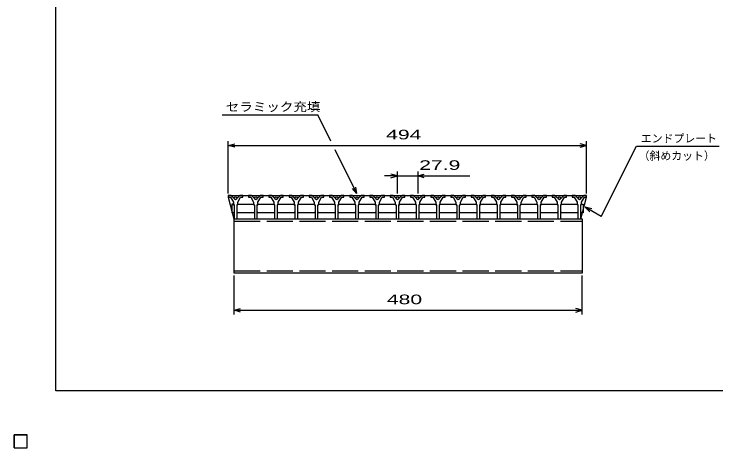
# Model space of a CAD drawing. Units: millimetres, scale not verified, with parts at other scales. Extents: x -1092 to 1042, y -770 to 629.
# Drawn here: x -1092 to -124, y -770 to -172 of the extents above; entities that cross this region are included whole.
import ezdxf
from ezdxf.enums import TextEntityAlignment as Align

# ---------------------------------------------------------------- set-up
doc = ezdxf.new("R2010")
doc.units = ezdxf.units.MM
doc.header["$LTSCALE"] = 6
doc.linetypes.add('DASHED', pattern=[7.5, 6, -1.5])
for name, color, linetype, lineweight in [('CADPAC_LAYER_0000', 150, 'Continuous', 25), ('CADPAC_LAYER_0016', 3, 'Continuous', 25), ('CADPAC_LAYER_0022', 2, 'Continuous', 25), ('CADPAC_LAYER_0048', 3, 'Continuous', 25), ('CADPAC_LAYER_0054', 2, 'Continuous', 25)]:
    doc.layers.add(name, color=color, linetype=linetype, lineweight=lineweight)
doc.styles.add('ベクトル', font='')
doc.styles.get('ベクトル').set_extended_font_data('ベクトル')

msp = doc.modelspace()

# ---------------------------------------------------------------- linework, layer by layer
at = {"layer": 'CADPAC_LAYER_0000'}
for p, q in [((-1034.4, -690.9), (-1034.4, 629.1)), ((1041.6, -690.9), (-1034.4, -690.9))]:
    msp.add_line(p, q, dxfattribs=at)
at = {"layer": 'CADPAC_LAYER_0016'}
for p, q in [((-1092, -751.5), (-1074, -751.5)), ((-1092, -769.5), (-1092, -751.5)), ((-1092, -751.5), (-1074, -751.5)), ((-1092, -769.5), (-1092, -751.5)), ((-1092, -751.5), (-1074, -751.5)), ((-1092, -769.5), (-1092, -751.5)), ((-1092, -751.5), (-1074, -751.5)), ((-1092, -769.5), (-1092, -751.5)), ((-1092, -751.5), (-1074, -751.5)), ((-1092, -769.5), (-1092, -751.5)), ((-1074, -769.5), (-1074, -751.5)), ((-1074, -769.5), (-1074, -751.5)), ((-1074, -769.5), (-1074, -751.5)), ((-1074, -769.5), (-1074, -751.5)), ((-1074, -769.5), (-1074, -751.5)), ((-1092, -769.5), (-1074, -769.5)), ((-1092, -769.5), (-1074, -769.5)), ((-1092, -769.5), (-1074, -769.5)), ((-1092, -769.5), (-1074, -769.5)), ((-1092, -769.5), (-1074, -769.5))]:
    msp.add_line(p, q, dxfattribs=at)
at = {"layer": 'CADPAC_LAYER_0022'}
for p, q in [((-1074, -751.5), (-1092, -751.5)), ((-1092, -751.5), (-1092, -769.5)), ((-1074, -751.5), (-1092, -751.5)), ((-1092, -751.5), (-1092, -769.5)), ((-1074, -751.5), (-1092, -751.5)), ((-1092, -751.5), (-1092, -769.5)), ((-1074, -769.5), (-1074, -751.5)), ((-1074, -769.5), (-1074, -751.5)), ((-1074, -769.5), (-1074, -751.5)), ((-1092, -769.5), (-1074, -769.5)), ((-1092, -769.5), (-1074, -769.5)), ((-1092, -769.5), (-1074, -769.5))]:
    msp.add_line(p, q, dxfattribs=at)
at = {"layer": 'CADPAC_LAYER_0022', "color": 4}
for p, q in [((-1074, -751.5), (-1092, -751.5)), ((-1092, -751.5), (-1092, -769.5)), ((-1074, -751.5), (-1092, -751.5)), ((-1092, -751.5), (-1092, -769.5)), ((-1074, -751.5), (-1092, -751.5)), ((-1092, -751.5), (-1092, -769.5)), ((-1074, -769.5), (-1074, -751.5)), ((-1074, -769.5), (-1074, -751.5)), ((-1074, -769.5), (-1074, -751.5)), ((-1092, -769.5), (-1074, -769.5)), ((-1092, -769.5), (-1074, -769.5)), ((-1092, -769.5), (-1074, -769.5))]:
    msp.add_line(p, q, dxfattribs=at)
at = {"layer": 'CADPAC_LAYER_0048'}
for p, q in [((-796.6, -421.9), (-796.6, -423.9)), ((-792.6, -421.9), (-796.6, -421.9)), ((-796.6, -421.9), (-302.6, -421.9)), ((-796.6, -421.9), (-796.6, -423.9)), ((-796.6, -423.9), (-793.6, -423.9)), ((-796.6, -423.9), (-788.85, -453.9)), ((-793.6, -423.9), (-789.6, -430.9)), ((-786.6, -427.9), (-792.6, -421.9)), ((-780.6, -421.9), (-786.6, -427.9)), ((-783.6, -430.9), (-779.6, -423.9)), ((-776.6, -421.9), (-780.6, -421.9)), ((-779.6, -423.9), (-776.6, -423.9)), ((-776.6, -423.9), (-776.6, -421.9)), ((-768.7, -421.9), (-768.7, -423.9)), ((-764.7, -421.9), (-768.7, -421.9)), ((-768.7, -423.9), (-765.7, -423.9)), ((-765.7, -423.9), (-761.7, -430.9)), ((-758.7, -427.9), (-764.7, -421.9)), ((-752.7, -421.9), (-758.7, -427.9)), ((-755.7, -430.9), (-751.7, -423.9)), ((-748.7, -421.9), (-752.7, -421.9)), ((-751.7, -423.9), (-748.7, -423.9)), ((-748.7, -423.9), (-748.7, -421.9)), ((-740.8, -421.9), (-740.8, -423.9)), ((-736.8, -421.9), (-740.8, -421.9)), ((-740.8, -423.9), (-737.8, -423.9)), ((-737.8, -423.9), (-733.8, -430.9)), ((-730.8, -427.9), (-736.8, -421.9)), ((-724.8, -421.9), (-730.8, -427.9)), ((-727.8, -430.9), (-723.8, -423.9)), ((-720.8, -421.9), (-724.8, -421.9)), ((-723.8, -423.9), (-720.8, -423.9)), ((-720.8, -423.9), (-720.8, -421.9)), ((-712.9, -421.9), (-712.9, -423.9)), ((-708.9, -421.9), (-712.9, -421.9)), ((-712.9, -423.9), (-709.9, -423.9)), ((-709.9, -423.9), (-705.9, -430.9)), ((-702.9, -427.9), (-708.9, -421.9)), ((-696.9, -421.9), (-702.9, -427.9)), ((-699.9, -430.9), (-695.9, -423.9)), ((-692.9, -421.9), (-696.9, -421.9)), ((-695.9, -423.9), (-692.9, -423.9)), ((-692.9, -423.9), (-692.9, -421.9)), ((-685, -421.9), (-685, -423.9)), ((-681, -421.9), (-685, -421.9)), ((-685, -423.9), (-682, -423.9)), ((-682, -423.9), (-678, -430.9)), ((-675, -427.9), (-681, -421.9)), ((-669, -421.9), (-675, -427.9)), ((-672, -430.9), (-668, -423.9)), ((-665, -421.9), (-669, -421.9)), ((-668, -423.9), (-665, -423.9)), ((-665, -423.9), (-665, -421.9)), ((-657.1, -421.9), (-657.1, -423.9)), ((-653.1, -421.9), (-657.1, -421.9)), ((-657.1, -423.9), (-654.1, -423.9)), ((-654.1, -423.9), (-650.1, -430.9)), ((-647.1, -427.9), (-653.1, -421.9)), ((-641.1, -421.9), (-647.1, -427.9)), ((-644.1, -430.9), (-640.1, -423.9)), ((-637.1, -421.9), (-641.1, -421.9)), ((-640.1, -423.9), (-637.1, -423.9)), ((-637.1, -423.9), (-637.1, -421.9)), ((-629.2, -421.9), (-629.2, -423.9)), ((-625.2, -421.9), (-629.2, -421.9)), ((-629.2, -423.9), (-626.2, -423.9)), ((-626.2, -423.9), (-622.2, -430.9)), ((-619.2, -427.9), (-625.2, -421.9)), ((-613.2, -421.9), (-619.2, -427.9)), ((-616.2, -430.9), (-612.2, -423.9)), ((-609.2, -421.9), (-613.2, -421.9)), ((-612.2, -423.9), (-609.2, -423.9)), ((-609.2, -423.9), (-609.2, -421.9)), ((-601.3, -421.9), (-601.3, -423.9)), ((-597.3, -421.9), (-601.3, -421.9)), ((-601.3, -423.9), (-598.3, -423.9)), ((-598.3, -423.9), (-594.3, -430.9)), ((-591.3, -427.9), (-597.3, -421.9)), ((-585.3, -421.9), (-591.3, -427.9)), ((-588.3, -430.9), (-584.3, -423.9)), ((-581.3, -421.9), (-585.3, -421.9)), ((-584.3, -423.9), (-581.3, -423.9)), ((-581.3, -423.9), (-581.3, -421.9)), ((-573.4, -421.9), (-573.4, -423.9)), ((-569.4, -421.9), (-573.4, -421.9)), ((-573.4, -423.9), (-570.4, -423.9)), ((-570.4, -423.9), (-566.4, -430.9)), ((-563.4, -427.9), (-569.4, -421.9)), ((-557.4, -421.9), (-563.4, -427.9)), ((-560.4, -430.9), (-556.4, -423.9)), ((-553.4, -421.9), (-557.4, -421.9)), ((-556.4, -423.9), (-553.4, -423.9)), ((-553.4, -423.9), (-553.4, -421.9)), ((-545.5, -421.9), (-545.5, -423.9)), ((-541.5, -421.9), (-545.5, -421.9)), ((-545.5, -423.9), (-542.5, -423.9)), ((-542.5, -423.9), (-538.5, -430.9)), ((-535.5, -427.9), (-541.5, -421.9)), ((-529.5, -421.9), (-535.5, -427.9)), ((-532.5, -430.9), (-528.5, -423.9)), ((-525.5, -421.9), (-529.5, -421.9)), ((-528.5, -423.9), (-525.5, -423.9)), ((-525.5, -423.9), (-525.5, -421.9)), ((-517.6, -421.9), (-517.6, -423.9)), ((-513.6, -421.9), (-517.6, -421.9)), ((-517.6, -423.9), (-514.6, -423.9)), ((-514.6, -423.9), (-510.6, -430.9)), ((-507.6, -427.9), (-513.6, -421.9)), ((-501.6, -421.9), (-507.6, -427.9)), ((-504.6, -430.9), (-500.6, -423.9)), ((-497.6, -421.9), (-501.6, -421.9)), ((-500.6, -423.9), (-497.6, -423.9)), ((-497.6, -423.9), (-497.6, -421.9)), ((-489.7, -421.9), (-489.7, -423.9)), ((-485.7, -421.9), (-489.7, -421.9)), ((-489.7, -423.9), (-486.7, -423.9)), ((-486.7, -423.9), (-482.7, -430.9)), ((-479.7, -427.9), (-485.7, -421.9)), ((-473.7, -421.9), (-479.7, -427.9)), ((-476.7, -430.9), (-472.7, -423.9)), ((-469.7, -421.9), (-473.7, -421.9)), ((-472.7, -423.9), (-469.7, -423.9)), ((-469.7, -423.9), (-469.7, -421.9)), ((-461.8, -421.9), (-461.8, -423.9)), ((-457.8, -421.9), (-461.8, -421.9)), ((-461.8, -423.9), (-458.8, -423.9)), ((-458.8, -423.9), (-454.8, -430.9)), ((-451.8, -427.9), (-457.8, -421.9)), ((-445.8, -421.9), (-451.8, -427.9)), ((-448.8, -430.9), (-444.8, -423.9)), ((-441.8, -421.9), (-445.8, -421.9)), ((-444.8, -423.9), (-441.8, -423.9)), ((-441.8, -423.9), (-441.8, -421.9)), ((-433.9, -421.9), (-433.9, -423.9)), ((-429.9, -421.9), (-433.9, -421.9)), ((-433.9, -423.9), (-430.9, -423.9)), ((-430.9, -423.9), (-426.9, -430.9)), ((-423.9, -427.9), (-429.9, -421.9)), ((-417.9, -421.9), (-423.9, -427.9)), ((-420.9, -430.9), (-416.9, -423.9)), ((-413.9, -421.9), (-417.9, -421.9)), ((-416.9, -423.9), (-413.9, -423.9)), ((-413.9, -423.9), (-413.9, -421.9)), ((-406, -421.9), (-406, -423.9)), ((-402, -421.9), (-406, -421.9)), ((-406, -423.9), (-403, -423.9)), ((-403, -423.9), (-399, -430.9)), ((-396, -427.9), (-402, -421.9)), ((-390, -421.9), (-396, -427.9)), ((-393, -430.9), (-389, -423.9)), ((-386, -421.9), (-390, -421.9)), ((-389, -423.9), (-386, -423.9)), ((-386, -423.9), (-386, -421.9)), ((-378.1, -421.9), (-378.1, -423.9)), ((-374.1, -421.9), (-378.1, -421.9)), ((-378.1, -423.9), (-375.1, -423.9)), ((-375.1, -423.9), (-371.1, -430.9)), ((-368.1, -427.9), (-374.1, -421.9)), ((-362.1, -421.9), (-368.1, -427.9)), ((-365.1, -430.9), (-361.1, -423.9)), ((-358.1, -421.9), (-362.1, -421.9)), ((-361.1, -423.9), (-358.1, -423.9)), ((-358.1, -423.9), (-358.1, -421.9)), ((-350.2, -421.9), (-350.2, -423.9)), ((-346.2, -421.9), (-350.2, -421.9)), ((-350.2, -423.9), (-347.2, -423.9)), ((-347.2, -423.9), (-343.2, -430.9)), ((-340.2, -427.9), (-346.2, -421.9)), ((-334.2, -421.9), (-340.2, -427.9)), ((-337.2, -430.9), (-333.2, -423.9)), ((-330.2, -421.9), (-334.2, -421.9)), ((-333.2, -423.9), (-330.2, -423.9)), ((-330.2, -423.9), (-330.2, -421.9)), ((-322.6, -421.9), (-322.6, -423.9)), ((-318.6, -421.9), (-322.6, -421.9)), ((-322.6, -423.9), (-319.6, -423.9)), ((-319.6, -423.9), (-315.6, -430.9)), ((-312.6, -427.9), (-318.6, -421.9)), ((-306.6, -421.9), (-312.6, -427.9)), ((-310.35, -453.9), (-302.6, -423.9)), ((-309.6, -430.9), (-305.6, -423.9)), ((-302.6, -421.9), (-306.6, -421.9)), ((-305.6, -423.9), (-302.6, -423.9)), ((-302.6, -423.9), (-302.6, -421.9)), ((-789.85, -433.9), (-791.85, -433.9)), ((-791.85, -433.9), (-791.85, -445.9)), ((-788.85, -434.9), (-789.85, -433.9)), ((-789.6, -430.9), (-789.6, -433.9)), ((-789.6, -433.9), (-788.6, -434.9)), ((-788.6, -434.9), (-788.6, -453.9)), ((-784.6, -434.9), (-783.6, -433.9)), ((-784.6, -453.9), (-784.6, -434.9)), ((-784.35, -434.9), (-783.35, -433.9)), ((-783.6, -433.9), (-783.6, -430.9)), ((-783.35, -433.9), (-761.95, -433.9)), ((-761.95, -433.9), (-760.95, -434.9)), ((-761.7, -430.9), (-761.7, -433.9)), ((-761.7, -433.9), (-760.7, -434.9)), ((-760.7, -434.9), (-760.7, -453.9)), ((-756.7, -434.9), (-755.7, -433.9)), ((-756.7, -453.9), (-756.7, -434.9)), ((-756.45, -434.9), (-755.45, -433.9)), ((-755.7, -433.9), (-755.7, -430.9)), ((-755.45, -433.9), (-734.05, -433.9)), ((-734.05, -433.9), (-733.05, -434.9)), ((-733.8, -430.9), (-733.8, -433.9)), ((-733.8, -433.9), (-732.8, -434.9)), ((-732.8, -434.9), (-732.8, -453.9)), ((-728.8, -434.9), (-727.8, -433.9)), ((-728.8, -453.9), (-728.8, -434.9)), ((-728.55, -434.9), (-727.55, -433.9)), ((-727.8, -433.9), (-727.8, -430.9)), ((-727.55, -433.9), (-706.15, -433.9)), ((-706.15, -433.9), (-705.15, -434.9)), ((-705.9, -430.9), (-705.9, -433.9)), ((-705.9, -433.9), (-704.9, -434.9)), ((-704.9, -434.9), (-704.9, -453.9)), ((-700.9, -434.9), (-699.9, -433.9)), ((-700.9, -453.9), (-700.9, -434.9)), ((-700.65, -434.9), (-699.65, -433.9)), ((-699.9, -433.9), (-699.9, -430.9)), ((-699.65, -433.9), (-678.25, -433.9)), ((-678.25, -433.9), (-677.25, -434.9)), ((-678, -430.9), (-678, -433.9)), ((-678, -433.9), (-677, -434.9)), ((-677, -434.9), (-677, -453.9)), ((-673, -434.9), (-672, -433.9)), ((-673, -453.9), (-673, -434.9)), ((-672.75, -434.9), (-671.75, -433.9)), ((-672, -433.9), (-672, -430.9)), ((-671.75, -433.9), (-650.35, -433.9)), ((-650.35, -433.9), (-649.35, -434.9)), ((-650.1, -430.9), (-650.1, -433.9)), ((-650.1, -433.9), (-649.1, -434.9)), ((-649.1, -434.9), (-649.1, -453.9)), ((-645.1, -434.9), (-644.1, -433.9)), ((-645.1, -453.9), (-645.1, -434.9)), ((-644.85, -434.9), (-643.85, -433.9)), ((-644.1, -433.9), (-644.1, -430.9)), ((-643.85, -433.9), (-622.45, -433.9)), ((-622.45, -433.9), (-621.45, -434.9)), ((-622.2, -430.9), (-622.2, -433.9)), ((-622.2, -433.9), (-621.2, -434.9)), ((-621.2, -434.9), (-621.2, -453.9)), ((-617.2, -434.9), (-616.2, -433.9)), ((-617.2, -453.9), (-617.2, -434.9)), ((-616.95, -434.9), (-615.95, -433.9)), ((-616.2, -433.9), (-616.2, -430.9)), ((-615.95, -433.9), (-594.55, -433.9)), ((-594.55, -433.9), (-593.55, -434.9)), ((-594.3, -430.9), (-594.3, -433.9)), ((-594.3, -433.9), (-593.3, -434.9)), ((-593.3, -434.9), (-593.3, -453.9)), ((-589.3, -434.9), (-588.3, -433.9)), ((-589.3, -453.9), (-589.3, -434.9)), ((-589.05, -434.9), (-588.05, -433.9)), ((-588.3, -433.9), (-588.3, -430.9)), ((-588.05, -433.9), (-566.65, -433.9)), ((-566.65, -433.9), (-565.65, -434.9)), ((-566.4, -430.9), (-566.4, -433.9)), ((-566.4, -433.9), (-565.4, -434.9)), ((-565.4, -434.9), (-565.4, -453.9)), ((-561.4, -434.9), (-560.4, -433.9)), ((-561.4, -453.9), (-561.4, -434.9)), ((-561.15, -434.9), (-560.15, -433.9)), ((-560.4, -433.9), (-560.4, -430.9)), ((-560.15, -433.9), (-538.75, -433.9)), ((-538.75, -433.9), (-537.75, -434.9)), ((-538.5, -430.9), (-538.5, -433.9)), ((-538.5, -433.9), (-537.5, -434.9)), ((-537.5, -434.9), (-537.5, -453.9)), ((-533.5, -434.9), (-532.5, -433.9)), ((-533.5, -453.9), (-533.5, -434.9)), ((-533.25, -434.9), (-532.25, -433.9)), ((-532.5, -433.9), (-532.5, -430.9)), ((-532.25, -433.9), (-510.85, -433.9)), ((-510.85, -433.9), (-509.85, -434.9)), ((-510.6, -430.9), (-510.6, -433.9)), ((-510.6, -433.9), (-509.6, -434.9)), ((-509.6, -434.9), (-509.6, -453.9)), ((-505.6, -434.9), (-504.6, -433.9)), ((-505.6, -453.9), (-505.6, -434.9)), ((-505.35, -434.9), (-504.35, -433.9)), ((-504.6, -433.9), (-504.6, -430.9)), ((-504.35, -433.9), (-482.95, -433.9)), ((-482.95, -433.9), (-481.95, -434.9)), ((-482.7, -430.9), (-482.7, -433.9)), ((-482.7, -433.9), (-481.7, -434.9)), ((-481.7, -434.9), (-481.7, -453.9)), ((-477.7, -434.9), (-476.7, -433.9)), ((-477.7, -453.9), (-477.7, -434.9)), ((-477.45, -434.9), (-476.45, -433.9)), ((-476.7, -433.9), (-476.7, -430.9)), ((-476.45, -433.9), (-455.05, -433.9)), ((-455.05, -433.9), (-454.05, -434.9)), ((-454.8, -430.9), (-454.8, -433.9)), ((-454.8, -433.9), (-453.8, -434.9)), ((-453.8, -434.9), (-453.8, -453.9)), ((-449.8, -434.9), (-448.8, -433.9)), ((-449.8, -453.9), (-449.8, -434.9)), ((-449.55, -434.9), (-448.55, -433.9)), ((-448.8, -433.9), (-448.8, -430.9)), ((-448.55, -433.9), (-427.15, -433.9)), ((-427.15, -433.9), (-426.15, -434.9)), ((-426.9, -430.9), (-426.9, -433.9)), ((-426.9, -433.9), (-425.9, -434.9)), ((-425.9, -434.9), (-425.9, -453.9)), ((-421.9, -434.9), (-420.9, -433.9)), ((-421.9, -453.9), (-421.9, -434.9)), ((-421.65, -434.9), (-420.65, -433.9)), ((-420.9, -433.9), (-420.9, -430.9)), ((-420.65, -433.9), (-399.25, -433.9)), ((-399.25, -433.9), (-398.25, -434.9)), ((-399, -430.9), (-399, -433.9)), ((-399, -433.9), (-398, -434.9)), ((-398, -434.9), (-398, -453.9)), ((-394, -434.9), (-393, -433.9)), ((-394, -453.9), (-394, -434.9)), ((-393.75, -434.9), (-392.75, -433.9)), ((-393, -433.9), (-393, -430.9)), ((-392.75, -433.9), (-371.35, -433.9)), ((-371.35, -433.9), (-370.35, -434.9)), ((-371.1, -430.9), (-371.1, -433.9)), ((-371.1, -433.9), (-370.1, -434.9)), ((-370.1, -434.9), (-370.1, -453.9)), ((-366.1, -434.9), (-365.1, -433.9)), ((-366.1, -453.9), (-366.1, -434.9)), ((-365.85, -434.9), (-364.85, -433.9)), ((-365.1, -433.9), (-365.1, -430.9)), ((-364.85, -433.9), (-343.45, -433.9)), ((-343.45, -433.9), (-342.45, -434.9)), ((-343.2, -430.9), (-343.2, -433.9)), ((-343.2, -433.9), (-342.2, -434.9)), ((-342.2, -434.9), (-342.2, -453.9)), ((-338.2, -434.9), (-337.2, -433.9)), ((-338.2, -453.9), (-338.2, -434.9)), ((-337.95, -434.9), (-336.95, -433.9)), ((-337.2, -433.9), (-337.2, -430.9)), ((-336.95, -433.9), (-315.55, -433.9)), ((-315.6, -430.9), (-315.6, -433.9)), ((-315.6, -433.9), (-314.6, -434.9)), ((-315.55, -433.9), (-314.55, -434.9)), ((-314.6, -434.9), (-314.6, -453.9)), ((-310.6, -434.9), (-309.6, -433.9)), ((-310.6, -453.9), (-310.6, -434.9)), ((-310.35, -434.9), (-309.35, -433.9)), ((-309.6, -433.9), (-309.6, -430.9)), ((-309.35, -433.9), (-307.35, -433.9)), ((-307.35, -433.9), (-307.35, -445.9)), ((-789.85, -445.9), (-788.85, -444.9)), ((-783.35, -445.9), (-784.35, -444.9)), ((-760.95, -444.9), (-761.95, -445.9)), ((-755.45, -445.9), (-756.45, -444.9)), ((-733.05, -444.9), (-734.05, -445.9)), ((-727.55, -445.9), (-728.55, -444.9)), ((-705.15, -444.9), (-706.15, -445.9)), ((-699.65, -445.9), (-700.65, -444.9)), ((-677.25, -444.9), (-678.25, -445.9)), ((-671.75, -445.9), (-672.75, -444.9)), ((-649.35, -444.9), (-650.35, -445.9)), ((-643.85, -445.9), (-644.85, -444.9)), ((-621.45, -444.9), (-622.45, -445.9)), ((-615.95, -445.9), (-616.95, -444.9)), ((-593.55, -444.9), (-594.55, -445.9)), ((-588.05, -445.9), (-589.05, -444.9)), ((-565.65, -444.9), (-566.65, -445.9)), ((-560.15, -445.9), (-561.15, -444.9)), ((-537.75, -444.9), (-538.75, -445.9)), ((-532.25, -445.9), (-533.25, -444.9)), ((-509.85, -444.9), (-510.85, -445.9)), ((-504.35, -445.9), (-505.35, -444.9)), ((-481.95, -444.9), (-482.95, -445.9)), ((-476.45, -445.9), (-477.45, -444.9)), ((-454.05, -444.9), (-455.05, -445.9)), ((-448.55, -445.9), (-449.55, -444.9)), ((-426.15, -444.9), (-427.15, -445.9)), ((-420.65, -445.9), (-421.65, -444.9)), ((-398.25, -444.9), (-399.25, -445.9)), ((-392.75, -445.9), (-393.75, -444.9)), ((-370.35, -444.9), (-371.35, -445.9)), ((-364.85, -445.9), (-365.85, -444.9)), ((-342.45, -444.9), (-343.45, -445.9)), ((-336.95, -445.9), (-337.95, -444.9)), ((-314.55, -444.9), (-315.55, -445.9)), ((-309.35, -445.9), (-310.35, -444.9)), ((-791.85, -445.9), (-789.85, -445.9)), ((-788.85, -453.9), (-310.35, -453.9)), ((-788.6, -453.9), (-784.6, -453.9)), ((-788.6, -453.9), (-308.6, -453.9)), ((-788.6, -528.9), (-788.6, -453.9)), ((-761.95, -445.9), (-783.35, -445.9)), ((-760.7, -453.9), (-756.7, -453.9)), ((-734.05, -445.9), (-755.45, -445.9)), ((-732.8, -453.9), (-728.8, -453.9)), ((-706.15, -445.9), (-727.55, -445.9)), ((-704.9, -453.9), (-700.9, -453.9)), ((-678.25, -445.9), (-699.65, -445.9)), ((-677, -453.9), (-673, -453.9)), ((-650.35, -445.9), (-671.75, -445.9)), ((-649.1, -453.9), (-645.1, -453.9)), ((-622.45, -445.9), (-643.85, -445.9)), ((-621.2, -453.9), (-617.2, -453.9)), ((-594.55, -445.9), (-615.95, -445.9)), ((-593.3, -453.9), (-589.3, -453.9)), ((-566.65, -445.9), (-588.05, -445.9)), ((-565.4, -453.9), (-561.4, -453.9)), ((-538.75, -445.9), (-560.15, -445.9)), ((-537.5, -453.9), (-533.5, -453.9)), ((-510.85, -445.9), (-532.25, -445.9)), ((-509.6, -453.9), (-505.6, -453.9)), ((-482.95, -445.9), (-504.35, -445.9)), ((-481.7, -453.9), (-477.7, -453.9)), ((-455.05, -445.9), (-476.45, -445.9)), ((-453.8, -453.9), (-449.8, -453.9)), ((-427.15, -445.9), (-448.55, -445.9)), ((-425.9, -453.9), (-421.9, -453.9)), ((-399.25, -445.9), (-420.65, -445.9)), ((-398, -453.9), (-394, -453.9)), ((-371.35, -445.9), (-392.75, -445.9)), ((-370.1, -453.9), (-366.1, -453.9)), ((-343.45, -445.9), (-364.85, -445.9)), ((-342.2, -453.9), (-338.2, -453.9)), ((-315.55, -445.9), (-336.95, -445.9)), ((-314.6, -453.9), (-310.6, -453.9)), ((-307.35, -445.9), (-309.35, -445.9)), ((-308.6, -453.9), (-308.6, -528.9)), ((-308.6, -528.9), (-788.6, -528.9))]:
    msp.add_line(p, q, dxfattribs=at)
at = {"layer": 'CADPAC_LAYER_0048', "linetype": 'DASHED'}
for p, q in [((-788.6, -457.1), (-308.6, -457.1)), ((-788.6, -525.7), (-308.6, -525.7))]:
    msp.add_line(p, q, dxfattribs=at)
at = {"layer": 'CADPAC_LAYER_0048'}
for centre in [(-786.6, -425.4), (-758.7, -425.4), (-730.8, -425.4), (-702.9, -425.4), (-675, -425.4), (-647.1, -425.4), (-619.2, -425.4), (-591.3, -425.4), (-563.4, -425.4), (-535.5, -425.4), (-507.6, -425.4), (-479.7, -425.4), (-451.8, -425.4), (-423.9, -425.4), (-396, -425.4), (-368.1, -425.4), (-340.2, -425.4), (-312.6, -425.4)]:
    msp.add_circle(centre, 1.8, dxfattribs=at)
at = {"layer": 'CADPAC_LAYER_0054', "color": 4}
for p, q in [((-805.2, -310.9), (-673.2, -310.9)), ((-655.2, -346.9), (-673.2, -310.9)), ((-796.6, -418.9), (-796.6, -346.9)), ((-302.6, -418.9), (-302.6, -346.9)), ((-796.6, -352.9), (-787.6, -350.5)), ((-787.6, -355.3), (-796.6, -352.9)), ((-796.6, -352.9), (-302.6, -352.9)), ((-302.6, -352.9), (-311.6, -350.5)), ((-311.6, -355.3), (-302.6, -352.9)), ((-282.4, -450.74), (-233.9, -353.74)), ((-233.9, -353.74), (-119.9, -353.74)), ((-619.2, -418.9), (-649.2, -358.9)), ((-563.4, -394.9), (-581.4, -394.9)), ((-563.4, -394.9), (-572.4, -392.5)), ((-572.4, -397.3), (-563.4, -394.9)), ((-563.4, -418.9), (-563.4, -388.9)), ((-563.4, -394.9), (-535.5, -394.9)), ((-535.5, -388.9), (-535.5, -418.9)), ((-535.5, -394.9), (-526.5, -392.5)), ((-535.5, -394.9), (-463.5, -394.9)), ((-526.5, -397.3), (-535.5, -394.9)), ((-619.2, -418.9), (-625.2, -412.3)), ((-619.2, -418.9), (-621, -410.14)), ((-295.6, -440.3), (-304.6, -437.9)), ((-298, -444.5), (-304.6, -437.9)), ((-282.4, -450.74), (-304.6, -437.9)), ((-788.6, -585.9), (-788.6, -531.9)), ((-308.6, -585.9), (-308.6, -531.9)), ((-788.6, -579.9), (-779.6, -577.5)), ((-779.6, -582.3), (-788.6, -579.9)), ((-788.6, -579.9), (-308.6, -579.9)), ((-308.6, -579.9), (-317.6, -577.5)), ((-317.6, -582.3), (-308.6, -579.9))]:
    msp.add_line(p, q, dxfattribs=at)

# ---------------------------------------------------------------- texts
at = {"layer": 'CADPAC_LAYER_0054', "style": 'ベクトル'}
for s, height, width, p in [('セラミック充填', 11.88, 1.15, (-800.1, -299.8)), (' 494 ', 13.2, 1.65, (-587.1, -337.9)), (' 27.9 ', 13.2, 1.65, (-541.5, -379.9)), (' 480 ', 13.2, 1.65, (-586.1, -564.9))]:
    msp.add_text(s, height=height, dxfattribs=dict(at, width=width)).set_placement(p, align=Align.MIDDLE_LEFT)
for s, p in [('エンドプレート', (-227.9, -343.24)), ('（斜めカット）', (-230.9, -367.24))]:
    msp.add_text(s, height=11, dxfattribs=at).set_placement(p, align=Align.MIDDLE_LEFT)

doc.saveas('drawing.dxf')
